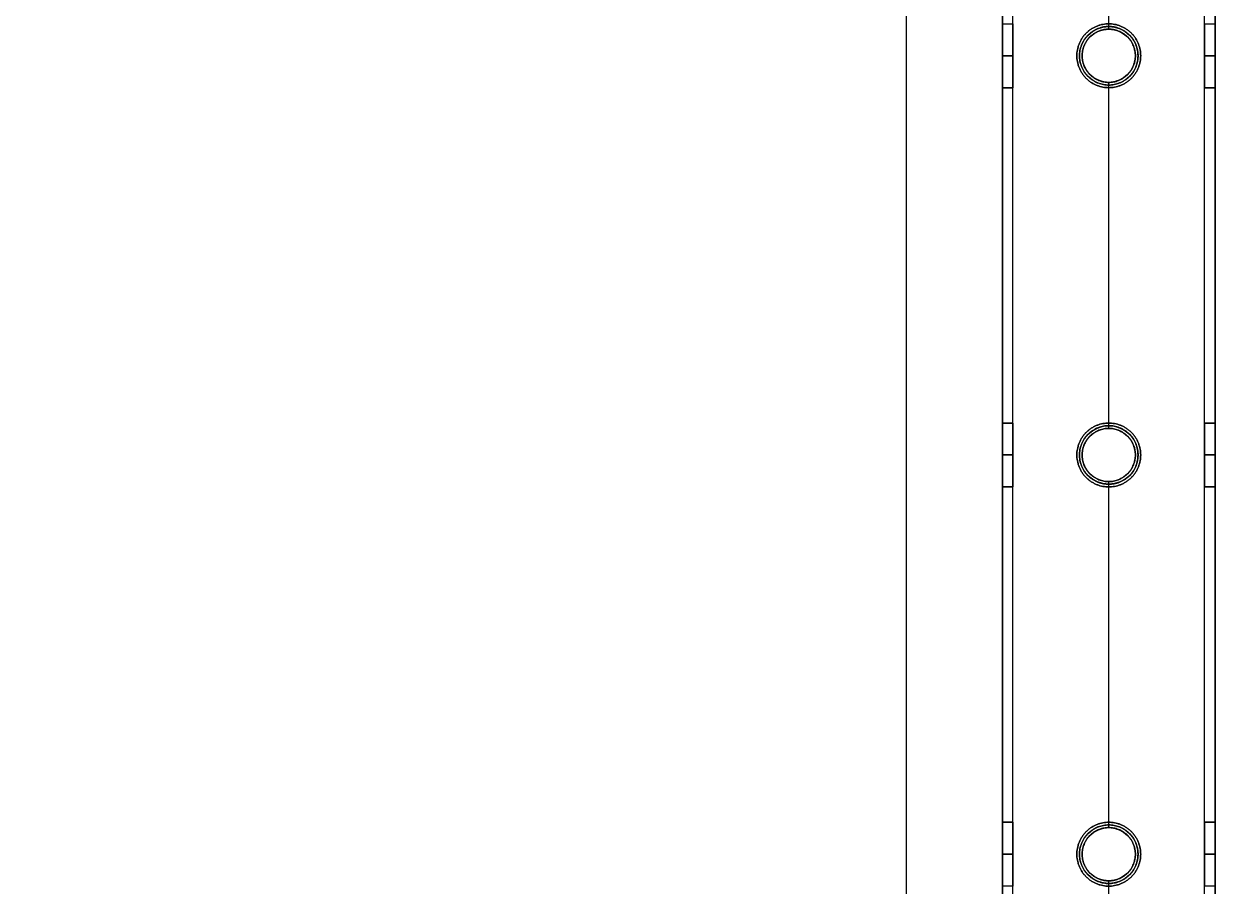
# Model space of a CAD drawing. Header units: millimetres. Extents: x -6529 to 809, y -8611 to 207.
# Drawn here: x -4864 to -4640.1, y -4098.4 to -3936.4 of the extents above; entities that cross this region are included whole.
import ezdxf

# ---------------------------------------------------------------- set-up
doc = ezdxf.new("R2010")
doc.units = ezdxf.units.MM
doc.header["$MEASUREMENT"] = 0
for name, color, linetype, true_color in [('gaten$11mm', 7, 'Continuous', 0xff6a35), ('platen', 7, 'Continuous', 0x007f00), ('staal', 5, 'Continuous', 0x0000ff)]:
    doc.layers.add(name, color=color, linetype=linetype, true_color=true_color)

# ---------------------------------------------------------------- blocks, each defined once
blk = doc.blocks.new('plaat base')
at = {"layer": 'platen'}
for points in [[(58, -900), (58, -1079), (58, -1258)], [(58, -900, 18), (58, -1079, 18), (58, -1258, 18)], [(58, -900, 9), (58, -1079, 9), (58, -1258, 9)], [(58, -1079), (58, -1079, 9), (58, -1079, 18)]]:
    blk.add_open_spline(points, degree=2, dxfattribs=at)
blk = doc.blocks.new('top plaat')
at = {"layer": 'platen'}
for p, q in [((20, -950), (20, -950, 18)), ((14.5, -955.5), (14.5, -955.5, 18)), ((25.5, -955.5), (25.5, -955.5, 18)), ((20, -961), (20, -961, 18)), ((20, -1025), (20, -1025, 18)), ((14.5, -1030.5), (14.5, -1030.5, 18)), ((25.5, -1030.5), (25.5, -1030.5, 18)), ((20, -1036), (20, -1036, 18)), ((20, -1100), (20, -1100, 18)), ((14.5, -1105.5), (14.5, -1105.5, 18)), ((25.5, -1105.5), (25.5, -1105.5, 18)), ((20, -1111), (20, -1111, 18))]:
    blk.add_line(p, q, dxfattribs=at)
for points in [[(0, 0), (0, -309), (0, -618), (0, -927), (0, -1236)], [(0, 0, 18), (0, -309, 18), (0, -618, 18), (0, -927, 18), (0, -1236, 18)], [(0, 0, 9), (0, -309, 9), (0, -618, 9), (0, -927, 9), (0, -1236, 9)]]:
    blk.add_open_spline(points, degree=2, knots=[4655.052018, 4655.052018, 4655.052018, 5274.345164, 5274.345164, 5893.638309, 5893.638309, 5893.638309], dxfattribs=at)
for points, knots in [([(25.5, -955.5), (25.5, -961), (20, -961), (14.5, -961), (14.5, -955.5), (14.5, -950), (20, -950), (25.5, -950), (25.5, -955.5)], [-31.415927, -31.415927, -31.415927, -23.561945, -23.561945, -15.707963, -15.707963, -7.853982, -7.853982, 0, 0, 0]), ([(25.5, -955.5, 18), (25.5, -961, 18), (20, -961, 18), (14.5, -961, 18), (14.5, -955.5, 18), (14.5, -950, 18), (20, -950, 18), (25.5, -950, 18), (25.5, -955.5, 18)], [-31.415927, -31.415927, -31.415927, -23.561945, -23.561945, -15.707963, -15.707963, -7.853982, -7.853982, 0, 0, 0]), ([(25.5, -955.5, 9), (25.5, -950, 9), (20, -950, 9), (14.5, -950, 9), (14.5, -955.5, 9), (14.5, -961, 9), (20, -961, 9), (25.5, -961, 9), (25.5, -955.5, 9)], [0, 0, 0, 7.853982, 7.853982, 15.707963, 15.707963, 23.561945, 23.561945, 31.415927, 31.415927, 31.415927]), ([(25.5, -1030.5), (25.5, -1036), (20, -1036), (14.5, -1036), (14.5, -1030.5), (14.5, -1025), (20, -1025), (25.5, -1025), (25.5, -1030.5)], [-31.415927, -31.415927, -31.415927, -23.561945, -23.561945, -15.707963, -15.707963, -7.853982, -7.853982, 0, 0, 0]), ([(25.5, -1030.5, 18), (25.5, -1036, 18), (20, -1036, 18), (14.5, -1036, 18), (14.5, -1030.5, 18), (14.5, -1025, 18), (20, -1025, 18), (25.5, -1025, 18), (25.5, -1030.5, 18)], [-31.415927, -31.415927, -31.415927, -23.561945, -23.561945, -15.707963, -15.707963, -7.853982, -7.853982, 0, 0, 0]), ([(25.5, -1030.5, 9), (25.5, -1025, 9), (20, -1025, 9), (14.5, -1025, 9), (14.5, -1030.5, 9), (14.5, -1036, 9), (20, -1036, 9), (25.5, -1036, 9), (25.5, -1030.5, 9)], [0, 0, 0, 7.853982, 7.853982, 15.707963, 15.707963, 23.561945, 23.561945, 31.415927, 31.415927, 31.415927]), ([(25.5, -1105.5), (25.5, -1111), (20, -1111), (14.5, -1111), (14.5, -1105.5), (14.5, -1100), (20, -1100), (25.5, -1100), (25.5, -1105.5)], [-31.415927, -31.415927, -31.415927, -23.561945, -23.561945, -15.707963, -15.707963, -7.853982, -7.853982, 0, 0, 0]), ([(25.5, -1105.5, 18), (25.5, -1111, 18), (20, -1111, 18), (14.5, -1111, 18), (14.5, -1105.5, 18), (14.5, -1100, 18), (20, -1100, 18), (25.5, -1100, 18), (25.5, -1105.5, 18)], [-31.415927, -31.415927, -31.415927, -23.561945, -23.561945, -15.707963, -15.707963, -7.853982, -7.853982, 0, 0, 0]), ([(25.5, -1105.5, 9), (25.5, -1100, 9), (20, -1100, 9), (14.5, -1100, 9), (14.5, -1105.5, 9), (14.5, -1111, 9), (20, -1111, 9), (25.5, -1111, 9), (25.5, -1105.5, 9)], [0, 0, 0, 7.853982, 7.853982, 15.707963, 15.707963, 23.561945, 23.561945, 31.415927, 31.415927, 31.415927])]:
    blk.add_rational_spline(points, [1, 0.707106781187, 1, 0.707106781187, 1, 0.707106781187, 1, 0.707106781187, 1], degree=2, knots=knots, dxfattribs=at)

msp = doc.modelspace()

# ---------------------------------------------------------------- linework, layer by layer
at = {"layer": 'gaten$11mm'}
for centre in [(-4660.11, -3942.39), (-4660.11, -4017.39), (-4660.11, -4092.39)]:
    msp.add_circle(centre, 5.5, dxfattribs=at)
at = {"layer": 'gaten$11mm', "extrusion": (1, 2.22045e-16, 0)}
for centre in [(-3942.39, 20, -4640.11), (-4017.39, 20, -4640.11), (-4092.39, 20, -4640.11)]:
    msp.add_circle(centre, 5.5, dxfattribs=at)
at = {"layer": 'staal'}
for p, q in [((-4680.11, -3936.39, 1296), (-4678.11, -3936.39, 1296)), ((-4642.11, -3936.39, 1296), (-4640.11, -3936.39, 1296)), ((-4660.11, -3937.39, 1314), (-4660.11, -3937.39, 1316)), ((-4660.11, -3937.39, 1276), (-4660.11, -3937.39, 1278)), ((-4680.11, -3942.39, 1290), (-4678.11, -3942.39, 1290)), ((-4680.11, -3942.39, 1302), (-4678.11, -3942.39, 1302)), ((-4678.11, -3942.39, 14), (-4680.11, -3942.39, 14)), ((-4678.11, -3942.39, 26), (-4680.11, -3942.39, 26)), ((-4666.11, -3942.39, 38), (-4666.11, -3942.39, 40)), ((-4666.11, -3942.39), (-4666.11, -3942.39, 2)), ((-4665.11, -3942.39, 1276), (-4665.11, -3942.39, 1278)), ((-4665.11, -3942.39, 1314), (-4665.11, -3942.39, 1316)), ((-4655.11, -3942.39, 1314), (-4655.11, -3942.39, 1316)), ((-4655.11, -3942.39, 1276), (-4655.11, -3942.39, 1278)), ((-4654.11, -3942.39, 38), (-4654.11, -3942.39, 40)), ((-4654.11, -3942.39), (-4654.11, -3942.39, 2)), ((-4642.11, -3942.39, 1290), (-4640.11, -3942.39, 1290)), ((-4642.11, -3942.39, 1302), (-4640.11, -3942.39, 1302)), ((-4640.11, -3942.39, 14), (-4642.11, -3942.39, 14)), ((-4640.11, -3942.39, 26), (-4642.11, -3942.39, 26)), ((-4660.11, -3947.39, 1314), (-4660.11, -3947.39, 1316)), ((-4660.11, -3947.39, 1276), (-4660.11, -3947.39, 1278)), ((-4680.11, -3948.39, 1296), (-4678.11, -3948.39, 1296)), ((-4678.11, -3948.39, 20), (-4680.11, -3948.39, 20)), ((-4660.11, -3948.39, 38), (-4660.11, -3948.39, 40)), ((-4660.11, -3948.39), (-4660.11, -3948.39, 2)), ((-4642.11, -3948.39, 1296), (-4640.11, -3948.39, 1296)), ((-4640.11, -3948.39, 20), (-4642.11, -3948.39, 20)), ((-4680.11, -4011.39, 1296), (-4678.11, -4011.39, 1296)), ((-4678.11, -4011.39, 20), (-4680.11, -4011.39, 20)), ((-4660.11, -4011.39, 38), (-4660.11, -4011.39, 40)), ((-4660.11, -4011.39), (-4660.11, -4011.39, 2)), ((-4660.11, -4012.39, 1314), (-4660.11, -4012.39, 1316)), ((-4660.11, -4012.39, 1276), (-4660.11, -4012.39, 1278)), ((-4642.11, -4011.39, 1296), (-4640.11, -4011.39, 1296)), ((-4640.11, -4011.39, 20), (-4642.11, -4011.39, 20)), ((-4680.11, -4017.39, 1290), (-4678.11, -4017.39, 1290)), ((-4680.11, -4017.39, 1302), (-4678.11, -4017.39, 1302)), ((-4678.11, -4017.39, 14), (-4680.11, -4017.39, 14)), ((-4678.11, -4017.39, 26), (-4680.11, -4017.39, 26)), ((-4666.11, -4017.39, 38), (-4666.11, -4017.39, 40)), ((-4666.11, -4017.39), (-4666.11, -4017.39, 2)), ((-4665.11, -4017.39, 1276), (-4665.11, -4017.39, 1278)), ((-4665.11, -4017.39, 1314), (-4665.11, -4017.39, 1316)), ((-4655.11, -4017.39, 1314), (-4655.11, -4017.39, 1316)), ((-4655.11, -4017.39, 1276), (-4655.11, -4017.39, 1278)), ((-4654.11, -4017.39, 38), (-4654.11, -4017.39, 40)), ((-4654.11, -4017.39), (-4654.11, -4017.39, 2)), ((-4642.11, -4017.39, 1290), (-4640.11, -4017.39, 1290)), ((-4642.11, -4017.39, 1302), (-4640.11, -4017.39, 1302)), ((-4640.11, -4017.39, 14), (-4642.11, -4017.39, 14)), ((-4640.11, -4017.39, 26), (-4642.11, -4017.39, 26)), ((-4680.11, -4023.39, 1296), (-4678.11, -4023.39, 1296)), ((-4678.11, -4023.39, 20), (-4680.11, -4023.39, 20)), ((-4660.11, -4022.39, 1314), (-4660.11, -4022.39, 1316)), ((-4660.11, -4022.39, 1276), (-4660.11, -4022.39, 1278)), ((-4660.11, -4023.39, 38), (-4660.11, -4023.39, 40)), ((-4660.11, -4023.39), (-4660.11, -4023.39, 2)), ((-4642.11, -4023.39, 1296), (-4640.11, -4023.39, 1296)), ((-4640.11, -4023.39, 20), (-4642.11, -4023.39, 20)), ((-4680.11, -4086.39, 1296), (-4678.11, -4086.39, 1296)), ((-4678.11, -4086.39, 20), (-4680.11, -4086.39, 20)), ((-4660.11, -4086.39, 38), (-4660.11, -4086.39, 40)), ((-4660.11, -4086.39), (-4660.11, -4086.39, 2)), ((-4642.11, -4086.39, 1296), (-4640.11, -4086.39, 1296)), ((-4640.11, -4086.39, 20), (-4642.11, -4086.39, 20)), ((-4660.11, -4087.39, 1314), (-4660.11, -4087.39, 1316)), ((-4660.11, -4087.39, 1276), (-4660.11, -4087.39, 1278)), ((-4680.11, -4092.39, 1290), (-4678.11, -4092.39, 1290)), ((-4680.11, -4092.39, 1302), (-4678.11, -4092.39, 1302)), ((-4678.11, -4092.39, 14), (-4680.11, -4092.39, 14)), ((-4678.11, -4092.39, 26), (-4680.11, -4092.39, 26)), ((-4666.11, -4092.39, 38), (-4666.11, -4092.39, 40)), ((-4666.11, -4092.39), (-4666.11, -4092.39, 2)), ((-4665.11, -4092.39, 1276), (-4665.11, -4092.39, 1278)), ((-4665.11, -4092.39, 1314), (-4665.11, -4092.39, 1316)), ((-4655.11, -4092.39, 1314), (-4655.11, -4092.39, 1316)), ((-4655.11, -4092.39, 1276), (-4655.11, -4092.39, 1278)), ((-4654.11, -4092.39, 38), (-4654.11, -4092.39, 40)), ((-4654.11, -4092.39), (-4654.11, -4092.39, 2)), ((-4642.11, -4092.39, 1290), (-4640.11, -4092.39, 1290)), ((-4642.11, -4092.39, 1302), (-4640.11, -4092.39, 1302)), ((-4640.11, -4092.39, 14), (-4642.11, -4092.39, 14)), ((-4640.11, -4092.39, 26), (-4642.11, -4092.39, 26)), ((-4660.11, -4097.39, 1314), (-4660.11, -4097.39, 1316)), ((-4660.11, -4097.39, 1276), (-4660.11, -4097.39, 1278)), ((-4678.11, -4098.39, 20), (-4680.11, -4098.39, 20)), ((-4660.11, -4098.39, 38), (-4660.11, -4098.39, 40)), ((-4660.11, -4098.39), (-4660.11, -4098.39, 2)), ((-4640.11, -4098.39, 20), (-4642.11, -4098.39, 20))]:
    msp.add_line(p, q, dxfattribs=at)
for points in [[(-4640.11, -5087.89), (-5956.11, -5087.89), (-5956.11, -3771.89), (-4640.11, -3771.89)], [(-4680.11, -5047.89), (-5916.11, -5047.89), (-5916.11, -3811.89), (-4680.11, -3811.89)]]:
    msp.add_lwpolyline(points, close=True, dxfattribs=at)
for centre in [(-4660.11, -3942.39, 1276), (-4660.11, -3942.39, 1315), (-4660.11, -3942.39, 1277), (-4660.11, -4017.39, 1276), (-4660.11, -4017.39, 1315), (-4660.11, -4017.39, 1277), (-4660.11, -4092.39, 1276), (-4660.11, -4092.39, 1315), (-4660.11, -4092.39, 1277)]:
    msp.add_circle(centre, 5, dxfattribs=at)
for points in [[(-4640.11, -5087.89, 1276), (-4640.11, -4429.89, 1276), (-4640.11, -3771.89, 1276)], [(-4640.11, -5087.89, 1316), (-4640.11, -4429.89, 1316), (-4640.11, -3771.89, 1316)], [(-4640.11, -5087.89), (-4640.11, -4429.89), (-4640.11, -3771.89)], [(-4640.11, -5087.89, 40), (-4640.11, -4429.89, 40), (-4640.11, -3771.89, 40)], [(-4642.11, -5085.89, 1314), (-4642.11, -4429.89, 1314), (-4642.11, -3773.89, 1314)], [(-4642.11, -5085.89, 1278), (-4642.11, -4429.89, 1278), (-4642.11, -3773.89, 1278)], [(-4642.11, -5085.89, 38), (-4642.11, -4429.89, 38), (-4642.11, -3773.89, 38)], [(-4642.11, -5085.89, 2), (-4642.11, -4429.89, 2), (-4642.11, -3773.89, 2)], [(-4678.11, -5049.89, 1314), (-4678.11, -4429.89, 1314), (-4678.11, -3809.89, 1314)], [(-4678.11, -5049.89, 1278), (-4678.11, -4429.89, 1278), (-4678.11, -3809.89, 1278)], [(-4678.11, -5049.89, 38), (-4678.11, -4429.89, 38), (-4678.11, -3809.89, 38)], [(-4678.11, -5049.89, 2), (-4678.11, -4429.89, 2), (-4678.11, -3809.89, 2)], [(-4680.11, -5047.89, 1276), (-4680.11, -4429.89, 1276), (-4680.11, -3811.89, 1276)], [(-4680.11, -5047.89, 1316), (-4680.11, -4429.89, 1316), (-4680.11, -3811.89, 1316)], [(-4680.11, -5047.89), (-4680.11, -4429.89), (-4680.11, -3811.89)], [(-4680.11, -5047.89, 40), (-4680.11, -4429.89, 40), (-4680.11, -3811.89, 40)], [(-4680.11, -3936.39, 1296), (-4680.11, -3904.89, 1296), (-4680.11, -3873.39, 1296)], [(-4678.11, -3936.39, 1296), (-4678.11, -3904.89, 1296), (-4678.11, -3873.39, 1296)], [(-4660.11, -3937.39, 1316), (-4660.11, -3904.89, 1316), (-4660.11, -3872.39, 1316)], [(-4660.11, -3937.39, 1314), (-4660.11, -3904.89, 1314), (-4660.11, -3872.39, 1314)], [(-4660.11, -3937.39, 1278), (-4660.11, -3904.89, 1278), (-4660.11, -3872.39, 1278)], [(-4660.11, -3937.39, 1276), (-4660.11, -3904.89, 1276), (-4660.11, -3872.39, 1276)], [(-4642.11, -3936.39, 1296), (-4642.11, -3904.89, 1296), (-4642.11, -3873.39, 1296)], [(-4640.11, -3936.39, 1296), (-4640.11, -3904.89, 1296), (-4640.11, -3873.39, 1296)], [(-4660.11, -4012.39, 1316), (-4660.11, -3979.89, 1316), (-4660.11, -3947.39, 1316)], [(-4660.11, -4012.39, 1314), (-4660.11, -3979.89, 1314), (-4660.11, -3947.39, 1314)], [(-4660.11, -4012.39, 1278), (-4660.11, -3979.89, 1278), (-4660.11, -3947.39, 1278)], [(-4660.11, -4012.39, 1276), (-4660.11, -3979.89, 1276), (-4660.11, -3947.39, 1276)], [(-4680.11, -4011.39, 1296), (-4680.11, -3979.89, 1296), (-4680.11, -3948.39, 1296)], [(-4680.11, -4011.39, 20), (-4680.11, -3979.89, 20), (-4680.11, -3948.39, 20)], [(-4678.11, -4011.39, 1296), (-4678.11, -3979.89, 1296), (-4678.11, -3948.39, 1296)], [(-4678.11, -4011.39, 20), (-4678.11, -3979.89, 20), (-4678.11, -3948.39, 20)], [(-4660.11, -4011.39, 40), (-4660.11, -3979.89, 40), (-4660.11, -3948.39, 40)], [(-4660.11, -4011.39, 38), (-4660.11, -3979.89, 38), (-4660.11, -3948.39, 38)], [(-4660.11, -4011.39, 2), (-4660.11, -3979.89, 2), (-4660.11, -3948.39, 2)], [(-4660.11, -4011.39), (-4660.11, -3979.89), (-4660.11, -3948.39)], [(-4642.11, -4011.39, 1296), (-4642.11, -3979.89, 1296), (-4642.11, -3948.39, 1296)], [(-4642.11, -4011.39, 20), (-4642.11, -3979.89, 20), (-4642.11, -3948.39, 20)], [(-4640.11, -4011.39, 1296), (-4640.11, -3979.89, 1296), (-4640.11, -3948.39, 1296)], [(-4640.11, -4011.39, 20), (-4640.11, -3979.89, 20), (-4640.11, -3948.39, 20)], [(-4680.11, -4086.39, 1296), (-4680.11, -4054.89, 1296), (-4680.11, -4023.39, 1296)], [(-4680.11, -4086.39, 20), (-4680.11, -4054.89, 20), (-4680.11, -4023.39, 20)], [(-4678.11, -4086.39, 1296), (-4678.11, -4054.89, 1296), (-4678.11, -4023.39, 1296)], [(-4678.11, -4086.39, 20), (-4678.11, -4054.89, 20), (-4678.11, -4023.39, 20)], [(-4660.11, -4087.39, 1316), (-4660.11, -4054.89, 1316), (-4660.11, -4022.39, 1316)], [(-4660.11, -4087.39, 1314), (-4660.11, -4054.89, 1314), (-4660.11, -4022.39, 1314)], [(-4660.11, -4087.39, 1278), (-4660.11, -4054.89, 1278), (-4660.11, -4022.39, 1278)], [(-4660.11, -4087.39, 1276), (-4660.11, -4054.89, 1276), (-4660.11, -4022.39, 1276)], [(-4660.11, -4086.39, 40), (-4660.11, -4054.89, 40), (-4660.11, -4023.39, 40)], [(-4660.11, -4086.39, 38), (-4660.11, -4054.89, 38), (-4660.11, -4023.39, 38)], [(-4660.11, -4086.39, 2), (-4660.11, -4054.89, 2), (-4660.11, -4023.39, 2)], [(-4660.11, -4086.39), (-4660.11, -4054.89), (-4660.11, -4023.39)], [(-4642.11, -4086.39, 1296), (-4642.11, -4054.89, 1296), (-4642.11, -4023.39, 1296)], [(-4642.11, -4086.39, 20), (-4642.11, -4054.89, 20), (-4642.11, -4023.39, 20)], [(-4640.11, -4086.39, 1296), (-4640.11, -4054.89, 1296), (-4640.11, -4023.39, 1296)], [(-4640.11, -4086.39, 20), (-4640.11, -4054.89, 20), (-4640.11, -4023.39, 20)], [(-4660.11, -4162.39, 1316), (-4660.11, -4129.89, 1316), (-4660.11, -4097.39, 1316)], [(-4660.11, -4162.39, 1314), (-4660.11, -4129.89, 1314), (-4660.11, -4097.39, 1314)], [(-4660.11, -4162.39, 1278), (-4660.11, -4129.89, 1278), (-4660.11, -4097.39, 1278)], [(-4660.11, -4162.39, 1276), (-4660.11, -4129.89, 1276), (-4660.11, -4097.39, 1276)], [(-4680.11, -4161.39, 20), (-4680.11, -4129.89, 20), (-4680.11, -4098.39, 20)], [(-4678.11, -4161.39, 20), (-4678.11, -4129.89, 20), (-4678.11, -4098.39, 20)], [(-4660.11, -4161.39, 40), (-4660.11, -4129.89, 40), (-4660.11, -4098.39, 40)], [(-4660.11, -4161.39, 38), (-4660.11, -4129.89, 38), (-4660.11, -4098.39, 38)], [(-4660.11, -4161.39, 2), (-4660.11, -4129.89, 2), (-4660.11, -4098.39, 2)], [(-4660.11, -4161.39), (-4660.11, -4129.89), (-4660.11, -4098.39)], [(-4642.11, -4161.39, 20), (-4642.11, -4129.89, 20), (-4642.11, -4098.39, 20)], [(-4640.11, -4161.39, 20), (-4640.11, -4129.89, 20), (-4640.11, -4098.39, 20)]]:
    msp.add_open_spline(points, degree=2, dxfattribs=at)
for points, knots in [([(-4680.11, -3942.39, 1290), (-4680.11, -3936.39, 1290), (-4680.11, -3936.39, 1296), (-4680.11, -3936.39, 1302), (-4680.11, -3942.39, 1302), (-4680.11, -3948.39, 1302), (-4680.11, -3948.39, 1296), (-4680.11, -3948.39, 1290), (-4680.11, -3942.39, 1290)], [-31.415927, -31.415927, -31.415927, -23.561945, -23.561945, -15.707963, -15.707963, -7.853982, -7.853982, 0, 0, 0]), ([(-4680.11, -3942.39, 14), (-4680.11, -3936.39, 14), (-4680.11, -3936.39, 20), (-4680.11, -3936.39, 26), (-4680.11, -3942.39, 26), (-4680.11, -3948.39, 26), (-4680.11, -3948.39, 20), (-4680.11, -3948.39, 14), (-4680.11, -3942.39, 14)], [-31.415927, -31.415927, -31.415927, -23.561945, -23.561945, -15.707963, -15.707963, -7.853982, -7.853982, 0, 0, 0]), ([(-4678.11, -3942.39, 1290), (-4678.11, -3948.39, 1290), (-4678.11, -3948.39, 1296), (-4678.11, -3948.39, 1302), (-4678.11, -3942.39, 1302), (-4678.11, -3936.39, 1302), (-4678.11, -3936.39, 1296), (-4678.11, -3936.39, 1290), (-4678.11, -3942.39, 1290)], [0, 0, 0, 7.853982, 7.853982, 15.707963, 15.707963, 23.561945, 23.561945, 31.415927, 31.415927, 31.415927]), ([(-4678.11, -3942.39, 14), (-4678.11, -3948.39, 14), (-4678.11, -3948.39, 20), (-4678.11, -3948.39, 26), (-4678.11, -3942.39, 26), (-4678.11, -3936.39, 26), (-4678.11, -3936.39, 20), (-4678.11, -3936.39, 14), (-4678.11, -3942.39, 14)], [0, 0, 0, 7.853982, 7.853982, 15.707963, 15.707963, 23.561945, 23.561945, 31.415927, 31.415927, 31.415927]), ([(-4666.11, -3942.39, 40), (-4666.11, -3936.39, 40), (-4660.11, -3936.39, 40), (-4654.11, -3936.39, 40), (-4654.11, -3942.39, 40), (-4654.11, -3948.39, 40), (-4660.11, -3948.39, 40), (-4666.11, -3948.39, 40), (-4666.11, -3942.39, 40)], [-31.415927, -31.415927, -31.415927, -23.561945, -23.561945, -15.707963, -15.707963, -7.853982, -7.853982, 0, 0, 0]), ([(-4666.11, -3942.39, 38), (-4666.11, -3948.39, 38), (-4660.11, -3948.39, 38), (-4654.11, -3948.39, 38), (-4654.11, -3942.39, 38), (-4654.11, -3936.39, 38), (-4660.11, -3936.39, 38), (-4666.11, -3936.39, 38), (-4666.11, -3942.39, 38)], [0, 0, 0, 7.853982, 7.853982, 15.707963, 15.707963, 23.561945, 23.561945, 31.415927, 31.415927, 31.415927]), ([(-4666.11, -3942.39, 2), (-4666.11, -3936.39, 2), (-4660.11, -3936.39, 2), (-4654.11, -3936.39, 2), (-4654.11, -3942.39, 2), (-4654.11, -3948.39, 2), (-4660.11, -3948.39, 2), (-4666.11, -3948.39, 2), (-4666.11, -3942.39, 2)], [-31.415927, -31.415927, -31.415927, -23.561945, -23.561945, -15.707963, -15.707963, -7.853982, -7.853982, 0, 0, 0]), ([(-4666.11, -3942.39), (-4666.11, -3948.39), (-4660.11, -3948.39), (-4654.11, -3948.39), (-4654.11, -3942.39), (-4654.11, -3936.39), (-4660.11, -3936.39), (-4666.11, -3936.39), (-4666.11, -3942.39)], [0, 0, 0, 7.853982, 7.853982, 15.707963, 15.707963, 23.561945, 23.561945, 31.415927, 31.415927, 31.415927]), ([(-4642.11, -3942.39, 1290), (-4642.11, -3936.39, 1290), (-4642.11, -3936.39, 1296), (-4642.11, -3936.39, 1302), (-4642.11, -3942.39, 1302), (-4642.11, -3948.39, 1302), (-4642.11, -3948.39, 1296), (-4642.11, -3948.39, 1290), (-4642.11, -3942.39, 1290)], [-31.415927, -31.415927, -31.415927, -23.561945, -23.561945, -15.707963, -15.707963, -7.853982, -7.853982, 0, 0, 0]), ([(-4642.11, -3942.39, 14), (-4642.11, -3936.39, 14), (-4642.11, -3936.39, 20), (-4642.11, -3936.39, 26), (-4642.11, -3942.39, 26), (-4642.11, -3948.39, 26), (-4642.11, -3948.39, 20), (-4642.11, -3948.39, 14), (-4642.11, -3942.39, 14)], [-31.415927, -31.415927, -31.415927, -23.561945, -23.561945, -15.707963, -15.707963, -7.853982, -7.853982, 0, 0, 0]), ([(-4640.11, -3942.39, 1290), (-4640.11, -3948.39, 1290), (-4640.11, -3948.39, 1296), (-4640.11, -3948.39, 1302), (-4640.11, -3942.39, 1302), (-4640.11, -3936.39, 1302), (-4640.11, -3936.39, 1296), (-4640.11, -3936.39, 1290), (-4640.11, -3942.39, 1290)], [0, 0, 0, 7.853982, 7.853982, 15.707963, 15.707963, 23.561945, 23.561945, 31.415927, 31.415927, 31.415927]), ([(-4640.11, -3942.39, 14), (-4640.11, -3948.39, 14), (-4640.11, -3948.39, 20), (-4640.11, -3948.39, 26), (-4640.11, -3942.39, 26), (-4640.11, -3936.39, 26), (-4640.11, -3936.39, 20), (-4640.11, -3936.39, 14), (-4640.11, -3942.39, 14)], [0, 0, 0, 7.853982, 7.853982, 15.707963, 15.707963, 23.561945, 23.561945, 31.415927, 31.415927, 31.415927]), ([(-4665.11, -3942.39, 1316), (-4665.11, -3937.39, 1316), (-4660.11, -3937.39, 1316), (-4655.11, -3937.39, 1316), (-4655.11, -3942.39, 1316), (-4655.11, -3947.39, 1316), (-4660.11, -3947.39, 1316), (-4665.11, -3947.39, 1316), (-4665.11, -3942.39, 1316)], [-31.415927, -31.415927, -31.415927, -23.561945, -23.561945, -15.707963, -15.707963, -7.853982, -7.853982, 0, 0, 0]), ([(-4665.11, -3942.39, 1314), (-4665.11, -3947.39, 1314), (-4660.11, -3947.39, 1314), (-4655.11, -3947.39, 1314), (-4655.11, -3942.39, 1314), (-4655.11, -3937.39, 1314), (-4660.11, -3937.39, 1314), (-4665.11, -3937.39, 1314), (-4665.11, -3942.39, 1314)], [0, 0, 0, 7.853982, 7.853982, 15.707963, 15.707963, 23.561945, 23.561945, 31.415927, 31.415927, 31.415927]), ([(-4665.11, -3942.39, 1278), (-4665.11, -3937.39, 1278), (-4660.11, -3937.39, 1278), (-4655.11, -3937.39, 1278), (-4655.11, -3942.39, 1278), (-4655.11, -3947.39, 1278), (-4660.11, -3947.39, 1278), (-4665.11, -3947.39, 1278), (-4665.11, -3942.39, 1278)], [-31.415927, -31.415927, -31.415927, -23.561945, -23.561945, -15.707963, -15.707963, -7.853982, -7.853982, 0, 0, 0]), ([(-4680.11, -4017.39, 1290), (-4680.11, -4011.39, 1290), (-4680.11, -4011.39, 1296), (-4680.11, -4011.39, 1302), (-4680.11, -4017.39, 1302), (-4680.11, -4023.39, 1302), (-4680.11, -4023.39, 1296), (-4680.11, -4023.39, 1290), (-4680.11, -4017.39, 1290)], [-31.415927, -31.415927, -31.415927, -23.561945, -23.561945, -15.707963, -15.707963, -7.853982, -7.853982, 0, 0, 0]), ([(-4680.11, -4017.39, 14), (-4680.11, -4011.39, 14), (-4680.11, -4011.39, 20), (-4680.11, -4011.39, 26), (-4680.11, -4017.39, 26), (-4680.11, -4023.39, 26), (-4680.11, -4023.39, 20), (-4680.11, -4023.39, 14), (-4680.11, -4017.39, 14)], [-31.415927, -31.415927, -31.415927, -23.561945, -23.561945, -15.707963, -15.707963, -7.853982, -7.853982, 0, 0, 0]), ([(-4678.11, -4017.39, 1290), (-4678.11, -4023.39, 1290), (-4678.11, -4023.39, 1296), (-4678.11, -4023.39, 1302), (-4678.11, -4017.39, 1302), (-4678.11, -4011.39, 1302), (-4678.11, -4011.39, 1296), (-4678.11, -4011.39, 1290), (-4678.11, -4017.39, 1290)], [0, 0, 0, 7.853982, 7.853982, 15.707963, 15.707963, 23.561945, 23.561945, 31.415927, 31.415927, 31.415927]), ([(-4678.11, -4017.39, 14), (-4678.11, -4023.39, 14), (-4678.11, -4023.39, 20), (-4678.11, -4023.39, 26), (-4678.11, -4017.39, 26), (-4678.11, -4011.39, 26), (-4678.11, -4011.39, 20), (-4678.11, -4011.39, 14), (-4678.11, -4017.39, 14)], [0, 0, 0, 7.853982, 7.853982, 15.707963, 15.707963, 23.561945, 23.561945, 31.415927, 31.415927, 31.415927]), ([(-4666.11, -4017.39, 40), (-4666.11, -4011.39, 40), (-4660.11, -4011.39, 40), (-4654.11, -4011.39, 40), (-4654.11, -4017.39, 40), (-4654.11, -4023.39, 40), (-4660.11, -4023.39, 40), (-4666.11, -4023.39, 40), (-4666.11, -4017.39, 40)], [-31.415927, -31.415927, -31.415927, -23.561945, -23.561945, -15.707963, -15.707963, -7.853982, -7.853982, 0, 0, 0]), ([(-4666.11, -4017.39, 38), (-4666.11, -4023.39, 38), (-4660.11, -4023.39, 38), (-4654.11, -4023.39, 38), (-4654.11, -4017.39, 38), (-4654.11, -4011.39, 38), (-4660.11, -4011.39, 38), (-4666.11, -4011.39, 38), (-4666.11, -4017.39, 38)], [0, 0, 0, 7.853982, 7.853982, 15.707963, 15.707963, 23.561945, 23.561945, 31.415927, 31.415927, 31.415927]), ([(-4666.11, -4017.39, 2), (-4666.11, -4011.39, 2), (-4660.11, -4011.39, 2), (-4654.11, -4011.39, 2), (-4654.11, -4017.39, 2), (-4654.11, -4023.39, 2), (-4660.11, -4023.39, 2), (-4666.11, -4023.39, 2), (-4666.11, -4017.39, 2)], [-31.415927, -31.415927, -31.415927, -23.561945, -23.561945, -15.707963, -15.707963, -7.853982, -7.853982, 0, 0, 0]), ([(-4666.11, -4017.39), (-4666.11, -4023.39), (-4660.11, -4023.39), (-4654.11, -4023.39), (-4654.11, -4017.39), (-4654.11, -4011.39), (-4660.11, -4011.39), (-4666.11, -4011.39), (-4666.11, -4017.39)], [0, 0, 0, 7.853982, 7.853982, 15.707963, 15.707963, 23.561945, 23.561945, 31.415927, 31.415927, 31.415927]), ([(-4665.11, -4017.39, 1316), (-4665.11, -4012.39, 1316), (-4660.11, -4012.39, 1316), (-4655.11, -4012.39, 1316), (-4655.11, -4017.39, 1316), (-4655.11, -4022.39, 1316), (-4660.11, -4022.39, 1316), (-4665.11, -4022.39, 1316), (-4665.11, -4017.39, 1316)], [-31.415927, -31.415927, -31.415927, -23.561945, -23.561945, -15.707963, -15.707963, -7.853982, -7.853982, 0, 0, 0]), ([(-4665.11, -4017.39, 1314), (-4665.11, -4022.39, 1314), (-4660.11, -4022.39, 1314), (-4655.11, -4022.39, 1314), (-4655.11, -4017.39, 1314), (-4655.11, -4012.39, 1314), (-4660.11, -4012.39, 1314), (-4665.11, -4012.39, 1314), (-4665.11, -4017.39, 1314)], [0, 0, 0, 7.853982, 7.853982, 15.707963, 15.707963, 23.561945, 23.561945, 31.415927, 31.415927, 31.415927]), ([(-4665.11, -4017.39, 1278), (-4665.11, -4012.39, 1278), (-4660.11, -4012.39, 1278), (-4655.11, -4012.39, 1278), (-4655.11, -4017.39, 1278), (-4655.11, -4022.39, 1278), (-4660.11, -4022.39, 1278), (-4665.11, -4022.39, 1278), (-4665.11, -4017.39, 1278)], [-31.415927, -31.415927, -31.415927, -23.561945, -23.561945, -15.707963, -15.707963, -7.853982, -7.853982, 0, 0, 0]), ([(-4642.11, -4017.39, 1290), (-4642.11, -4011.39, 1290), (-4642.11, -4011.39, 1296), (-4642.11, -4011.39, 1302), (-4642.11, -4017.39, 1302), (-4642.11, -4023.39, 1302), (-4642.11, -4023.39, 1296), (-4642.11, -4023.39, 1290), (-4642.11, -4017.39, 1290)], [-31.415927, -31.415927, -31.415927, -23.561945, -23.561945, -15.707963, -15.707963, -7.853982, -7.853982, 0, 0, 0]), ([(-4642.11, -4017.39, 14), (-4642.11, -4011.39, 14), (-4642.11, -4011.39, 20), (-4642.11, -4011.39, 26), (-4642.11, -4017.39, 26), (-4642.11, -4023.39, 26), (-4642.11, -4023.39, 20), (-4642.11, -4023.39, 14), (-4642.11, -4017.39, 14)], [-31.415927, -31.415927, -31.415927, -23.561945, -23.561945, -15.707963, -15.707963, -7.853982, -7.853982, 0, 0, 0]), ([(-4640.11, -4017.39, 1290), (-4640.11, -4023.39, 1290), (-4640.11, -4023.39, 1296), (-4640.11, -4023.39, 1302), (-4640.11, -4017.39, 1302), (-4640.11, -4011.39, 1302), (-4640.11, -4011.39, 1296), (-4640.11, -4011.39, 1290), (-4640.11, -4017.39, 1290)], [0, 0, 0, 7.853982, 7.853982, 15.707963, 15.707963, 23.561945, 23.561945, 31.415927, 31.415927, 31.415927]), ([(-4640.11, -4017.39, 14), (-4640.11, -4023.39, 14), (-4640.11, -4023.39, 20), (-4640.11, -4023.39, 26), (-4640.11, -4017.39, 26), (-4640.11, -4011.39, 26), (-4640.11, -4011.39, 20), (-4640.11, -4011.39, 14), (-4640.11, -4017.39, 14)], [0, 0, 0, 7.853982, 7.853982, 15.707963, 15.707963, 23.561945, 23.561945, 31.415927, 31.415927, 31.415927]), ([(-4680.11, -4092.39, 1290), (-4680.11, -4086.39, 1290), (-4680.11, -4086.39, 1296), (-4680.11, -4086.39, 1302), (-4680.11, -4092.39, 1302), (-4680.11, -4098.39, 1302), (-4680.11, -4098.39, 1296), (-4680.11, -4098.39, 1290), (-4680.11, -4092.39, 1290)], [-31.415927, -31.415927, -31.415927, -23.561945, -23.561945, -15.707963, -15.707963, -7.853982, -7.853982, 0, 0, 0]), ([(-4680.11, -4092.39, 14), (-4680.11, -4086.39, 14), (-4680.11, -4086.39, 20), (-4680.11, -4086.39, 26), (-4680.11, -4092.39, 26), (-4680.11, -4098.39, 26), (-4680.11, -4098.39, 20), (-4680.11, -4098.39, 14), (-4680.11, -4092.39, 14)], [-31.415927, -31.415927, -31.415927, -23.561945, -23.561945, -15.707963, -15.707963, -7.853982, -7.853982, 0, 0, 0]), ([(-4678.11, -4092.39, 1290), (-4678.11, -4098.39, 1290), (-4678.11, -4098.39, 1296), (-4678.11, -4098.39, 1302), (-4678.11, -4092.39, 1302), (-4678.11, -4086.39, 1302), (-4678.11, -4086.39, 1296), (-4678.11, -4086.39, 1290), (-4678.11, -4092.39, 1290)], [0, 0, 0, 7.853982, 7.853982, 15.707963, 15.707963, 23.561945, 23.561945, 31.415927, 31.415927, 31.415927]), ([(-4678.11, -4092.39, 14), (-4678.11, -4098.39, 14), (-4678.11, -4098.39, 20), (-4678.11, -4098.39, 26), (-4678.11, -4092.39, 26), (-4678.11, -4086.39, 26), (-4678.11, -4086.39, 20), (-4678.11, -4086.39, 14), (-4678.11, -4092.39, 14)], [0, 0, 0, 7.853982, 7.853982, 15.707963, 15.707963, 23.561945, 23.561945, 31.415927, 31.415927, 31.415927]), ([(-4666.11, -4092.39, 40), (-4666.11, -4086.39, 40), (-4660.11, -4086.39, 40), (-4654.11, -4086.39, 40), (-4654.11, -4092.39, 40), (-4654.11, -4098.39, 40), (-4660.11, -4098.39, 40), (-4666.11, -4098.39, 40), (-4666.11, -4092.39, 40)], [-31.415927, -31.415927, -31.415927, -23.561945, -23.561945, -15.707963, -15.707963, -7.853982, -7.853982, 0, 0, 0]), ([(-4666.11, -4092.39, 38), (-4666.11, -4098.39, 38), (-4660.11, -4098.39, 38), (-4654.11, -4098.39, 38), (-4654.11, -4092.39, 38), (-4654.11, -4086.39, 38), (-4660.11, -4086.39, 38), (-4666.11, -4086.39, 38), (-4666.11, -4092.39, 38)], [0, 0, 0, 7.853982, 7.853982, 15.707963, 15.707963, 23.561945, 23.561945, 31.415927, 31.415927, 31.415927]), ([(-4666.11, -4092.39, 2), (-4666.11, -4086.39, 2), (-4660.11, -4086.39, 2), (-4654.11, -4086.39, 2), (-4654.11, -4092.39, 2), (-4654.11, -4098.39, 2), (-4660.11, -4098.39, 2), (-4666.11, -4098.39, 2), (-4666.11, -4092.39, 2)], [-31.415927, -31.415927, -31.415927, -23.561945, -23.561945, -15.707963, -15.707963, -7.853982, -7.853982, 0, 0, 0]), ([(-4666.11, -4092.39), (-4666.11, -4098.39), (-4660.11, -4098.39), (-4654.11, -4098.39), (-4654.11, -4092.39), (-4654.11, -4086.39), (-4660.11, -4086.39), (-4666.11, -4086.39), (-4666.11, -4092.39)], [0, 0, 0, 7.853982, 7.853982, 15.707963, 15.707963, 23.561945, 23.561945, 31.415927, 31.415927, 31.415927]), ([(-4642.11, -4092.39, 1290), (-4642.11, -4086.39, 1290), (-4642.11, -4086.39, 1296), (-4642.11, -4086.39, 1302), (-4642.11, -4092.39, 1302), (-4642.11, -4098.39, 1302), (-4642.11, -4098.39, 1296), (-4642.11, -4098.39, 1290), (-4642.11, -4092.39, 1290)], [-31.415927, -31.415927, -31.415927, -23.561945, -23.561945, -15.707963, -15.707963, -7.853982, -7.853982, 0, 0, 0]), ([(-4642.11, -4092.39, 14), (-4642.11, -4086.39, 14), (-4642.11, -4086.39, 20), (-4642.11, -4086.39, 26), (-4642.11, -4092.39, 26), (-4642.11, -4098.39, 26), (-4642.11, -4098.39, 20), (-4642.11, -4098.39, 14), (-4642.11, -4092.39, 14)], [-31.415927, -31.415927, -31.415927, -23.561945, -23.561945, -15.707963, -15.707963, -7.853982, -7.853982, 0, 0, 0]), ([(-4640.11, -4092.39, 1290), (-4640.11, -4098.39, 1290), (-4640.11, -4098.39, 1296), (-4640.11, -4098.39, 1302), (-4640.11, -4092.39, 1302), (-4640.11, -4086.39, 1302), (-4640.11, -4086.39, 1296), (-4640.11, -4086.39, 1290), (-4640.11, -4092.39, 1290)], [0, 0, 0, 7.853982, 7.853982, 15.707963, 15.707963, 23.561945, 23.561945, 31.415927, 31.415927, 31.415927]), ([(-4640.11, -4092.39, 14), (-4640.11, -4098.39, 14), (-4640.11, -4098.39, 20), (-4640.11, -4098.39, 26), (-4640.11, -4092.39, 26), (-4640.11, -4086.39, 26), (-4640.11, -4086.39, 20), (-4640.11, -4086.39, 14), (-4640.11, -4092.39, 14)], [0, 0, 0, 7.853982, 7.853982, 15.707963, 15.707963, 23.561945, 23.561945, 31.415927, 31.415927, 31.415927]), ([(-4665.11, -4092.39, 1316), (-4665.11, -4087.39, 1316), (-4660.11, -4087.39, 1316), (-4655.11, -4087.39, 1316), (-4655.11, -4092.39, 1316), (-4655.11, -4097.39, 1316), (-4660.11, -4097.39, 1316), (-4665.11, -4097.39, 1316), (-4665.11, -4092.39, 1316)], [-31.415927, -31.415927, -31.415927, -23.561945, -23.561945, -15.707963, -15.707963, -7.853982, -7.853982, 0, 0, 0]), ([(-4665.11, -4092.39, 1314), (-4665.11, -4097.39, 1314), (-4660.11, -4097.39, 1314), (-4655.11, -4097.39, 1314), (-4655.11, -4092.39, 1314), (-4655.11, -4087.39, 1314), (-4660.11, -4087.39, 1314), (-4665.11, -4087.39, 1314), (-4665.11, -4092.39, 1314)], [0, 0, 0, 7.853982, 7.853982, 15.707963, 15.707963, 23.561945, 23.561945, 31.415927, 31.415927, 31.415927]), ([(-4665.11, -4092.39, 1278), (-4665.11, -4087.39, 1278), (-4660.11, -4087.39, 1278), (-4655.11, -4087.39, 1278), (-4655.11, -4092.39, 1278), (-4655.11, -4097.39, 1278), (-4660.11, -4097.39, 1278), (-4665.11, -4097.39, 1278), (-4665.11, -4092.39, 1278)], [-31.415927, -31.415927, -31.415927, -23.561945, -23.561945, -15.707963, -15.707963, -7.853982, -7.853982, 0, 0, 0])]:
    msp.add_rational_spline(points, [1, 0.707106781187, 1, 0.707106781187, 1, 0.707106781187, 1, 0.707106781187, 1], degree=2, knots=knots, dxfattribs=at)

# ---------------------------------------------------------------- block references
at = {"layer": 'platen', "rotation": 180}
for name, p in [('plaat base', (-4640.11, -5029.89, 40)), ('top plaat', (-4640.11, -5047.89, 1316))]:
    msp.add_blockref(name, p, dxfattribs=at)

doc.saveas('drawing.dxf')
